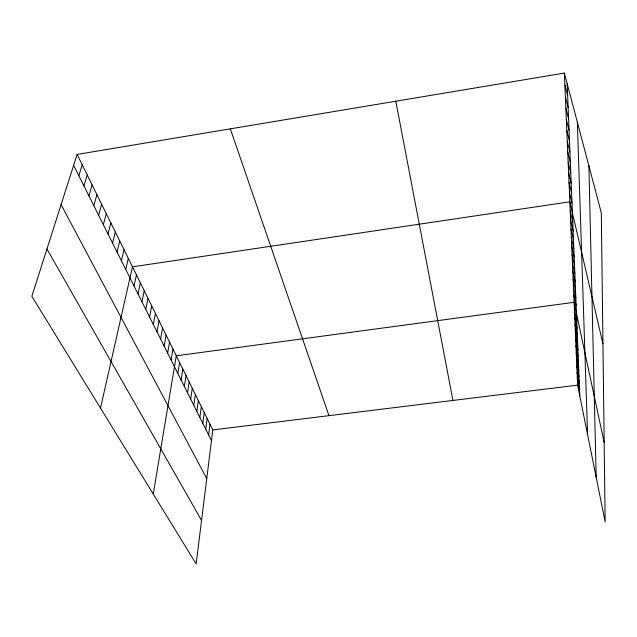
<?xml version="1.0" encoding="UTF-8"?>
<svg xmlns="http://www.w3.org/2000/svg" width="637" height="637" viewBox="0 0 637 637"><rect width="100%" height="100%" fill="white"/><g stroke="black" fill="none" stroke-linecap="round" stroke-linejoin="round"><path stroke-width="0.96" d="M77.109 154.425L212.798 429.919L196.156 563.928L31.85 296.301L77.109 154.425L564.366 73.072L601.32 212.877L605.15 521.759L577.616 385.146L564.366 73.072M208.625 434.944L209.987 424.218M205.743 429.179L207.144 418.437M202.813 423.334L204.254 412.577M199.843 417.41L201.324 406.629M196.833 411.398L198.354 400.593M193.783 405.299L195.336 394.47M190.678 399.104L192.278 388.259M187.533 392.822L189.173 381.961M184.34 386.444L186.028 375.567M181.099 379.971L182.827 369.078M177.811 373.401L179.586 362.485M153.238 494.025L176.29 355.796L574.096 302.312L604.171 442.508M171.074 359.953L172.945 349.012M167.627 353.073L169.553 342.117M164.131 346.082L166.098 335.11M160.572 338.98L162.602 327.999M156.965 331.773L159.043 320.777M153.294 324.44L155.428 313.444M149.568 316.995L151.757 305.983M145.777 309.431L148.023 298.411M141.924 301.739L144.233 290.711M138.006 293.912L140.379 282.884M134.025 285.965L136.461 274.929M100.503 408.118L132.472 266.839L569.828 201.81L602.944 343.757M125.736 269.403L128.3 258.367M121.412 260.78L124.056 249.744M117.017 252.005L119.732 240.969M112.55 243.071L115.337 232.035M107.987 233.97L110.854 222.95M103.353 224.71L106.299 213.69M98.624 215.266L101.657 204.262M93.814 205.655L96.928 194.667M88.909 195.862L92.11 184.889M83.909 185.885L87.205 174.928M78.821 175.708L82.205 164.776M212.798 429.919L577.616 385.146M46.939 248.987L201.555 520.429M61.088 204.652L206.754 478.602M73.629 165.341L211.468 440.621M230.331 128.849L328.971 415.658M564.868 85L567.663 95.685M565.369 96.689L568.132 107.422M565.855 108.147L568.602 118.92M566.333 119.374L569.056 130.187M566.795 130.386L569.502 141.231M567.256 141.183L569.94 152.052M567.702 151.773L570.37 162.674M568.148 162.156L570.792 173.081M568.578 172.356L571.198 183.297M569 182.357L571.604 193.322M569.422 192.175L572.002 203.147M570.219 210.998L572.767 222.002M570.601 220.02L573.133 231.032M570.983 228.89L573.491 239.91M571.349 237.609L573.841 248.637M571.715 246.177L574.192 257.205M572.074 254.601L574.526 265.629M572.424 262.89L574.869 273.918M572.767 271.036L575.195 282.064M573.109 279.046L575.522 290.074M573.443 286.929L575.84 297.949M573.77 294.684L576.151 305.696M574.415 309.821L576.764 320.817M574.733 317.21L577.058 328.198M575.036 324.48L577.353 335.46M575.346 331.638L577.64 342.61M575.641 338.693L577.926 349.641M575.936 345.628L578.205 356.577M576.23 352.468L578.484 363.393M576.509 359.204L578.754 370.113M576.796 365.829L579.025 376.73M577.074 372.366L579.288 383.243M577.345 378.8L579.543 389.661M395.808 101.219L452.939 400.45M567.177 83.71L579.797 395.991M577.345 122.185L587.577 434.569M588.899 165.883L596.176 477.224"/></g></svg>
